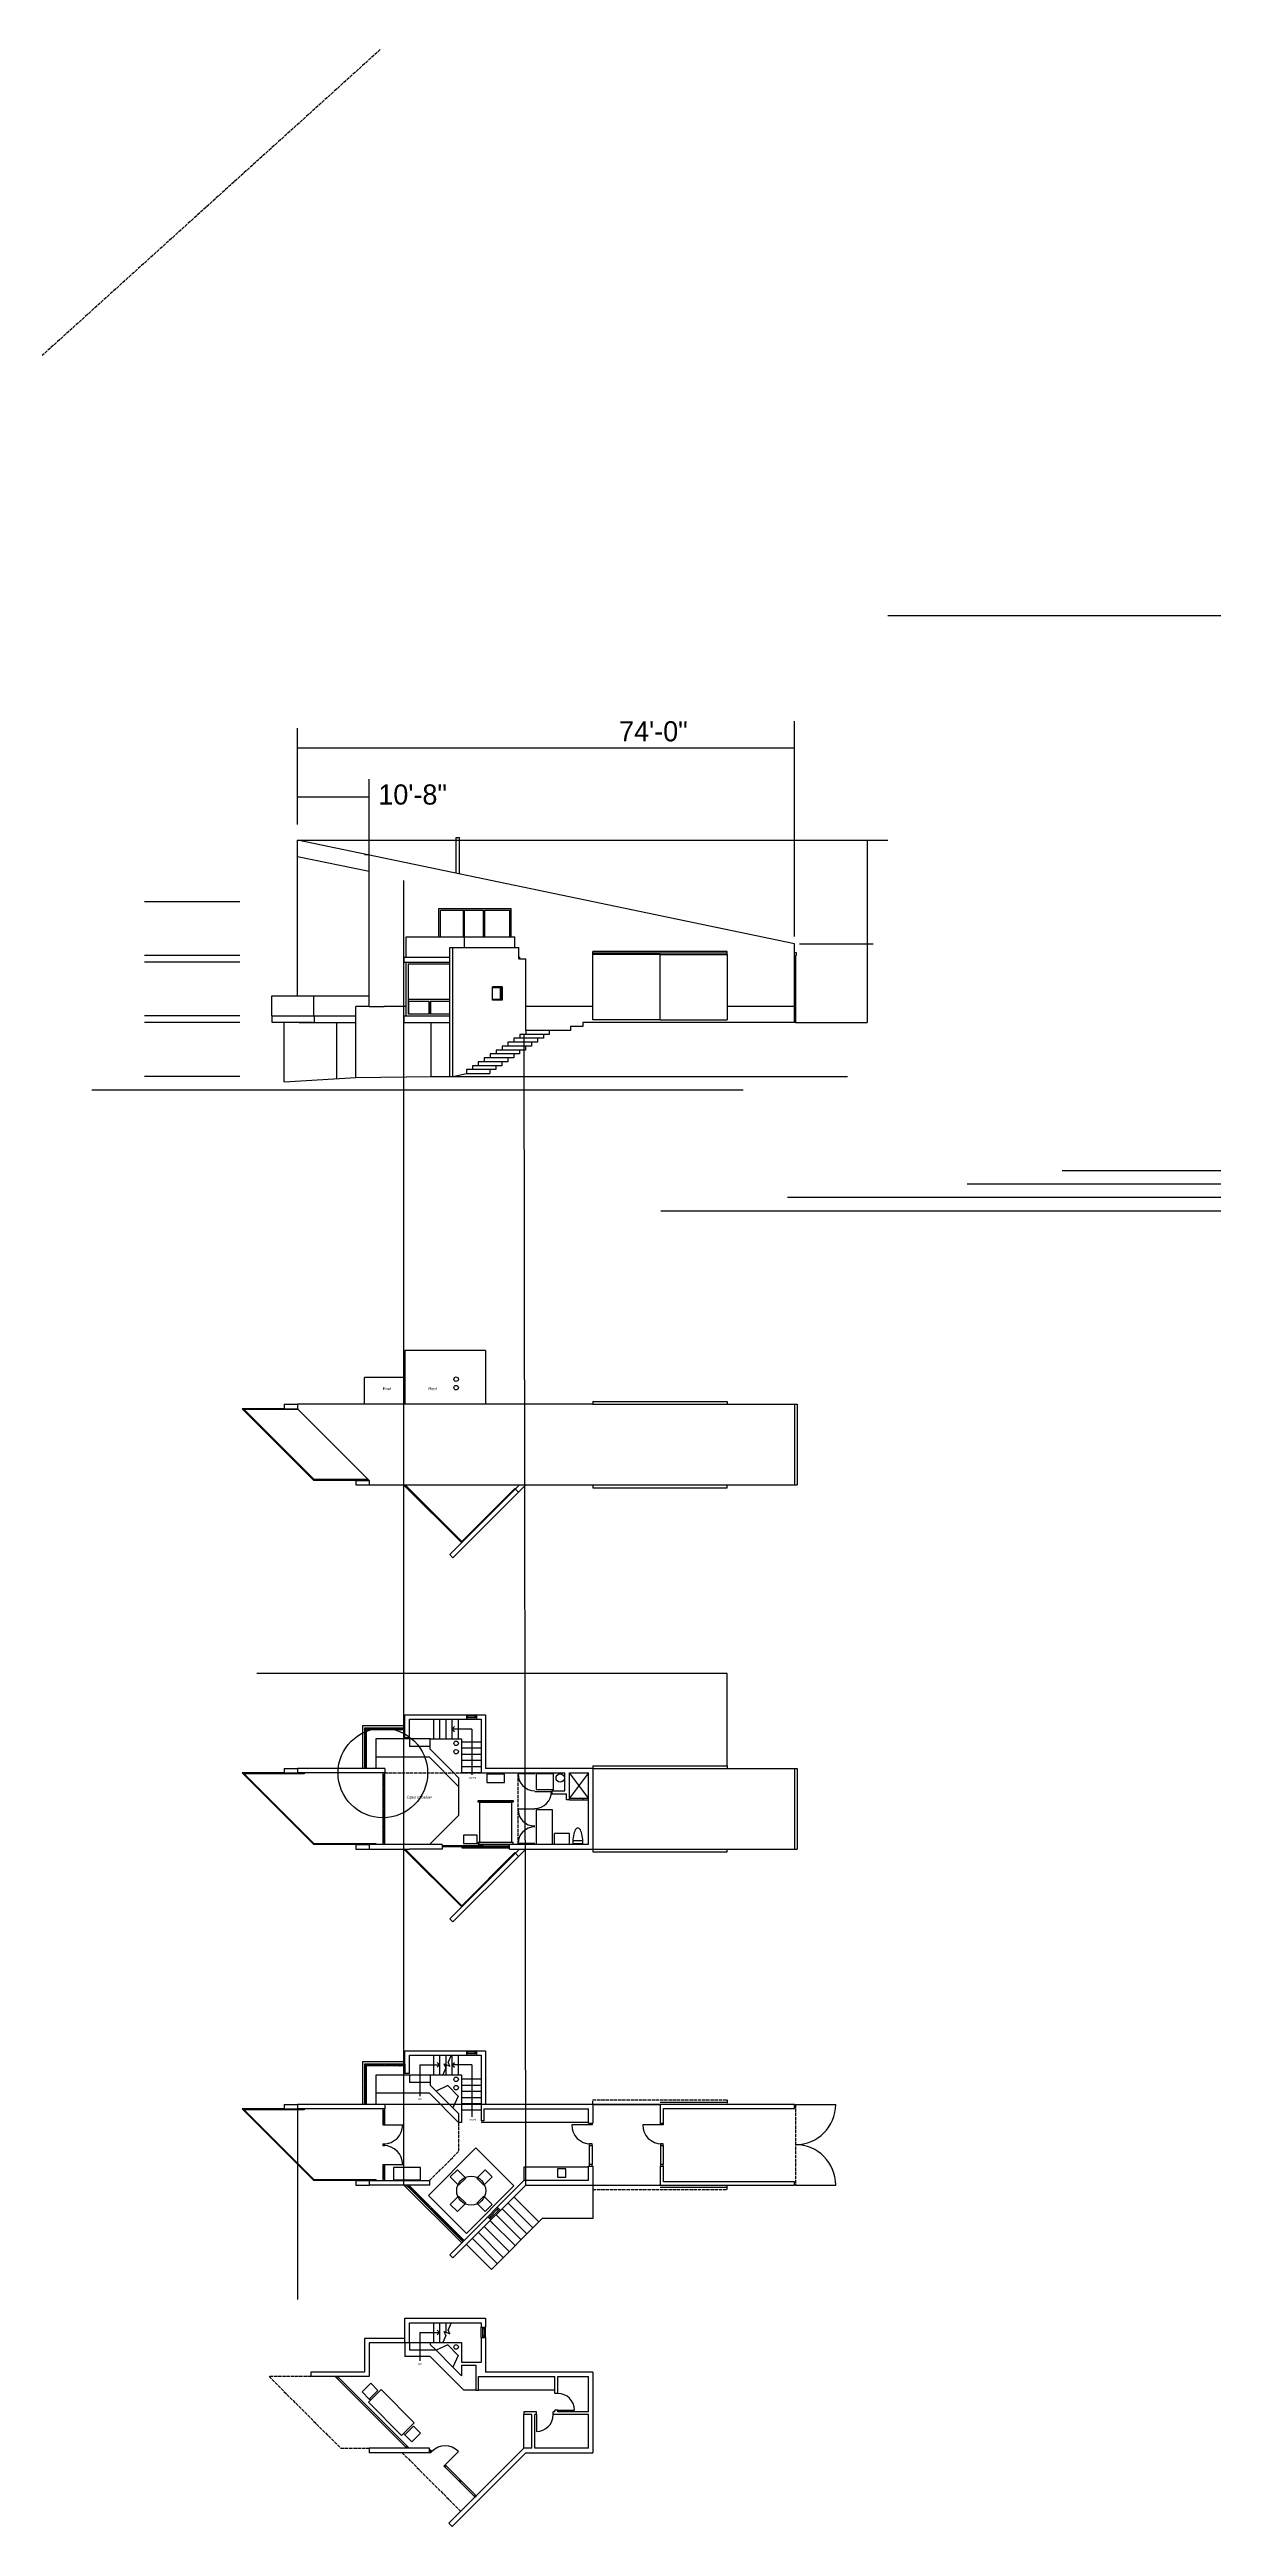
# Model space of a CAD drawing. Header units: inches. Extents: x -30960 to 5972, y 141 to 7569.
# Drawn here: x -4681 to -2601, y 1095 to 5519 of the extents above; entities that cross this region are included whole.
import ezdxf

# ---------------------------------------------------------------- set-up
doc = ezdxf.new("R2010")
doc.units = ezdxf.units.IN
doc.header["$LTSCALE"] = 0.5
doc.header["$MEASUREMENT"] = 0
doc.linetypes.add('ACAD_ISO02W100', pattern=[15, 12, -3])
doc.layers.get('0').update_dxf_attribs({"color": 253})
for name, color, linetype in [('A-doors', 254, 'Continuous'), ('A-Elev-North', 7, 'Continuous'), ('A-Elev-South', 7, 'Continuous'), ('A-fixtures', 140, 'Continuous'), ('A-furniture', 33, 'Continuous'), ('A-glazing', 252, 'Continuous'), ('A-millwork', 252, 'Continuous'), ('A-roof', 253, 'Continuous'), ('A-soffit', 251, 'ACAD_ISO02W100'), ('A-stairs', 252, 'Continuous'), ('A-text', 254, 'Continuous'), ('A-walls', 7, 'Continuous'), ('construction', 160, 'Continuous')]:
    doc.layers.add(name, color=color, linetype=linetype)

msp = doc.modelspace()

# ---------------------------------------------------------------- linework, layer by layer
for p, q in [((-3590.2, 1849.2), (-3710.2, 1849.2)), ((-3710.2, 1849.2), (-3590.2, 1849.2)), ((-3710.2, 1705.2), (-3590.2, 1705.2))]:
    msp.add_line(p, q)
at = {"layer": 'A-doors'}
for p, q in [((-4085.7, 2441.3), (-4085.7, 2313.2)), ((-4085.7, 2438.3), (-4082.7, 2438.3)), ((-4082.7, 2441.3), (-4082.7, 2313.2)), ((-4085.7, 2415.7), (-4082.7, 2415.7)), ((-4085.7, 2412.7), (-4082.7, 2412.7)), ((-3783.6, 2409.2), (-3783.6, 2404.2)), ((-4085.7, 2378.7), (-4082.7, 2378.7)), ((-4085.7, 2375.7), (-4082.7, 2375.7)), ((-4085.7, 2341.7), (-4082.7, 2341.7)), ((-4085.7, 2338.7), (-4082.7, 2338.7)), ((-4082.7, 2316.2), (-4085.7, 2316.2)), ((-4085.7, 1841.3), (-4085.7, 1812.7)), ((-4085.7, 1838.3), (-4082.7, 1838.3)), ((-4085.7, 1815.7), (-4082.7, 1815.7)), ((-4082.7, 1841.3), (-4082.7, 1812.7)), ((-3716.7, 1812.7), (-3716.7, 1815.7)), ((-3716.7, 1815.7), (-3711.7, 1815.7)), ((-3711.7, 1815.7), (-3711.7, 1812.7)), ((-3590.2, 1853.2), (-3470.2, 1853.2)), ((-3589.7, 1812.7), (-3589.7, 1815.7)), ((-3589.7, 1815.7), (-3584.7, 1815.7)), ((-3584.7, 1815.7), (-3584.7, 1812.7)), ((-3348.2, 1849.2), (-3276.2, 1849.2)), ((-4085.7, 1812.7), (-4082.7, 1812.7)), ((-4085.7, 1778.7), (-4082.7, 1778.7)), ((-4085.7, 1778.7), (-4085.7, 1775.7)), ((-4085.7, 1775.7), (-4082.7, 1775.7)), ((-4082.7, 1778.7), (-4082.7, 1775.7)), ((-3714.2, 1812.7), (-3748.2, 1812.7)), ((-3711.7, 1812.7), (-3716.7, 1812.7)), ((-3716.7, 1778.7), (-3716.7, 1775.7)), ((-3711.7, 1778.7), (-3716.7, 1778.7)), ((-3716.7, 1775.7), (-3711.7, 1775.7)), ((-3711.7, 1775.7), (-3711.7, 1778.7)), ((-3587.2, 1812.7), (-3621.2, 1812.7)), ((-3584.7, 1812.7), (-3589.7, 1812.7)), ((-3589.7, 1778.7), (-3589.7, 1775.7)), ((-3584.7, 1778.7), (-3589.7, 1778.7)), ((-3589.7, 1775.7), (-3584.7, 1775.7)), ((-3589.7, 1775.7), (-3589.7, 1741.7)), ((-3584.7, 1775.7), (-3584.7, 1778.7)), ((-3584.7, 1775.7), (-3584.7, 1741.7)), ((-4085.7, 1741.7), (-4082.7, 1741.7)), ((-4085.7, 1741.7), (-4085.7, 1713.2)), ((-4085.7, 1738.7), (-4082.7, 1738.7)), ((-4082.7, 1741.7), (-4082.7, 1713.2)), ((-3716.7, 1741.7), (-3716.7, 1738.7)), ((-3711.7, 1741.7), (-3716.7, 1741.7)), ((-3716.7, 1738.7), (-3711.7, 1738.7)), ((-3711.7, 1738.7), (-3711.7, 1741.7)), ((-3589.7, 1741.7), (-3589.7, 1738.7)), ((-3584.7, 1741.7), (-3589.7, 1741.7)), ((-3589.7, 1738.7), (-3584.7, 1738.7)), ((-3584.7, 1738.7), (-3584.7, 1741.7)), ((-4082.7, 1716.2), (-4085.7, 1716.2)), ((-3590.2, 1701.2), (-3470.2, 1701.2)), ((-3348.2, 1705.2), (-3276.2, 1705.2)), ((-3811.2, 1295.2), (-3811.2, 1265.2)), ((-3773.2, 1303.2), (-3743.2, 1303.2)), ((-3974.2, 1205.3), (-3950.2, 1229.4))]:
    msp.add_line(p, q, dxfattribs=at)
for centre, radius, start, end in [((-3348.2, 1849.2), 72, 270, 0), ((-3714.2, 1812.7), 34, 180, 270), ((-3587.2, 1812.7), 34, 180, 270), ((-3348.2, 1705.2), 72, 0, 90), ((-3773.2, 1303.2), 30, 0, 90), ((-3811.2, 1295.2), 30, 270, 0), ((-3974.3, 1205.3), 34, 45, 135)]:
    msp.add_arc(centre, radius, start, end, dxfattribs=at)
at = {"layer": 'A-Elev-North'}
for p, q in [((-3350.2, 3922.2), (-4238.2, 4107.4, -38092)), ((-4046.2, 1921.2), (-4046.2, 1904.2)), ((-4118.2, 1886.7), (-4115.2, 1886.7)), ((-4118.2, 1883.7), (-4115.2, 1883.7))]:
    msp.add_line(p, q, dxfattribs=at)
at = {"layer": 'A-Elev-North', "color": 252}
for p, q in [((-4040.1, 3796.3), (-4040.1, 3886.3)), ((-4003.1, 3796.3, -14653.9), (-4003.1, 3819.3, -14784.3)), ((-4000.9, 3796.3, -14641.9), (-4000.9, 3819.3, -14772.3)), ((-4083.7, 1921.2), (-4083.7, 1918.2)), ((-4080.7, 1921.2), (-4080.7, 1918.2))]:
    msp.add_line(p, q, dxfattribs=at)
at = {"layer": 'A-Elev-North', "color": 251}
for p, q in [((-4039.1, 3796.3), (-4039.1, 3819.3)), ((-3999.9, 3796.3, -14641.9), (-3999.9, 3819.3, -14641.9))]:
    msp.add_line(p, q, dxfattribs=at)
at = {"layer": 'A-Elev-North', "color": 253}
for p, q in [((-4122.2, 2525.2), (-4122.2, 2449.2)), ((-4046.2, 2525.2), (-4122.2, 2525.2)), ((-4098.2, 2502.2), (-4098.2, 2449.2)), ((-4038.2, 2501.2), (-4038.2, 2488.2)), ((-4001.1, 2488.2), (-4038.2, 2488.2)), ((-4046.2, 1925.2), (-4122.2, 1925.2)), ((-4122.2, 1925.2), (-4122.2, 1849.2)), ((-4001.1, 1901.2), (-4098.2, 1901.2)), ((-4098.2, 1901.2), (-4098.2, 1849.2)), ((-4038.2, 1901.2), (-4038.2, 1888.2)), ((-4001.1, 1888.2), (-4038.2, 1888.2)), ((-4046.2, 1423.2), (-4046.2, 1399.2)), ((-4001.1, 1423.2), (-4038.2, 1423.2)), ((-4038.2, 1423.2), (-4038.2, 1410.2)), ((-3990.6, 1410.2), (-4038.2, 1410.2))]:
    msp.add_line(p, q, dxfattribs=at)
at = {"layer": 'A-Elev-North', "color": 254}
for p, q in [((-4043.7, 1705.2), (-4040.1, 1701.7)), ((-4038, 1703.8), (-4039.4, 1705.2)), ((-4003.1, 1664.6), (-4000.9, 1662.5)), ((-3998.8, 1664.6), (-4000.9, 1666.7)), ((-4000.9, 1662.5), (-3999.9, 1663.5))]:
    msp.add_line(p, q, dxfattribs=at)
at = {"layer": 'A-Elev-North', "color": 7}
for p, q in [((-3960.6, 1622.2), (-3958.5, 1620)), ((-3958.5, 1624.3), (-3956.4, 1622.2)), ((-3944.7, 1606.3), (-3942.6, 1604.1)), ((-3942.6, 1608.4), (-3940.5, 1606.3))]:
    msp.add_line(p, q, dxfattribs=at)
at = {"layer": 'A-Elev-South', "color": 252}
for p, q in [((-4238.2, 3829.3, -5147.6), (-4238.2, 4107.4, -5147.6)), ((-3985.5, 3985.3, -15442.7), (-3856.5, 3985.3, -15442.7)), ((-3985.5, 3934.3, -15442.7), (-3985.5, 3985.3, -15442.7)), ((-3982.5, 3982.3, -15442.7), (-3939.5, 3982.3, 753.3)), ((-3982.5, 3934.3, -15442.7), (-3982.5, 3982.3, -15442.7)), ((-3941.5, 3934.3), (-3941.5, 3982.3)), ((-3939.5, 3982.3), (-3905.5, 3982.3)), ((-3939.5, 3934.3), (-3939.5, 3982.3)), ((-3905.5, 3934.3), (-3905.5, 3982.3)), ((-3903.5, 3982.3), (-3858.5, 3982.3, -15442.7)), ((-3903.5, 3934.3), (-3903.5, 3982.3)), ((-3858.5, 3934.3), (-3858.5, 3982.3)), ((-3856.5, 3934.3), (-3856.5, 3985.3)), ((-3350.2, 3906.3), (-3347.2, 3906.3)), ((-3350.2, 3901.3), (-3347.2, 3901.3)), ((-3348.2, 3901.3), (-3348.2, 3781.3, -5147.6)), ((-3347.2, 3906.3), (-3347.2, 3901.3)), ((-3966, 3822.3, 15442.7), (-4040.1, 3822.3)), ((-4003.1, 3819.3), (-4040.1, 3819.3)), ((-3966, 3819.3, 800.8), (-4000.9, 3819.3, -14641.9)), ((-3875.2, 3843.7, 152.4), (-3889.4, 3843.7, 2316.2)), ((-3875.2, 3822.8, 152.4), (-3889.4, 3822.8, 2316.2)), ((-3875.2, 3822.8, -257.6), (-3875.2, 3843.7, -257.6)), ((-4003.1, 3796.3), (-4040.1, 3796.3)), ((-3966, 3796.3, 800.8), (-4000.9, 3796.3, -14641.9)), ((-4605.9, 3661.3, -5147.6), (-3441.9, 3661.3, -5147.6)), ((-4262.2, 3099.6), (-4238.2, 3099.6)), ((-4262.2, 3091.6), (-4238.2, 3091.6)), ((-4134.2, 2963.6), (-4110.2, 2963.6)), ((-4134.2, 2955.6), (-4110.2, 2955.6)), ((-4262.2, 2449.2), (-4238.2, 2449.2)), ((-4262.2, 2441.2), (-4238.2, 2441.2)), ((-4134.2, 2313.2), (-4110.2, 2313.2)), ((-4134.2, 2305.2), (-4110.2, 2305.2))]:
    msp.add_line(p, q, dxfattribs=at)
at = {"layer": 'A-Elev-South', "color": 253}
for p, q in [((-4110.2, 4050.9), (-4238.2, 4077.4)), ((-4110.2, 3810.3), (-4110.2, 4080.8)), ((-4048, 3898.3, -15442.7), (-3966, 3898.3)), ((-4043.7, 3934.3, -15442.7), (-3983.2, 3934.3, -15442.7)), ((-3983.2, 3934.3), (-3850, 3934.3)), ((-3966, 3915.3), (-3842.4, 3915.3)), ((-3966, 3685.3), (-3966, 3915.3)), ((-3960.3, 3685.3, 15442.7), (-3960.3, 3915.3, 15442.7)), ((-3939.6, 3915.3), (-3939.6, 3934.3)), ((-3850, 3915.3), (-3850, 3934.3)), ((-3842.4, 3895.3, 15442.7), (-3842.4, 3915.3, 15442.7)), ((-3842.4, 3898.3), (-3840.8, 3898.3)), ((-3842.4, 3895.3), (-3830.2, 3895.3)), ((-3840.8, 3895.3), (-3840.8, 3898.3)), ((-3710.2, 3906.2, 5147.6), (-3710.2, 3908.2, 5147.6)), ((-3710.2, 3906.2, 5147.6), (-3470.2, 3906.2, 5147.6)), ((-3710.2, 3903.2, 5147.6), (-3710.2, 3906.2, 5147.6)), ((-3710.2, 3903.2, 5147.6), (-3710.2, 3903.2, 5147.6)), ((-3590.2, 3903.2, 5147.6), (-3470.2, 3903.2, 5147.6)), ((-3470.2, 3903.2, 5147.6), (-3470.2, 3908.2, 5147.6)), ((-3470.2, 3903.2, 5147.6), (-3470.2, 3786.3)), ((-3470.2, 3903.2, 5147.6), (-3470.2, 3903.2, 5147.6)), ((-4048, 3889.3, -15442.7), (-3966, 3889.3)), ((-4214.2, 3829.3), (-4110.2, 3829.3)), ((-4134.2, 3683.3), (-4134.2, 3810.3)), ((-4110.2, 3810.3, -5147.6), (-4083.2, 3810.3, -5147.6)), ((-4043.7, 3810.3), (-4084, 3810.3)), ((-3872.5, 3845.3), (-3889.4, 3845.3)), ((-3889.4, 3821.3, 2573.8), (-3889.4, 3845.3, 2573.8)), ((-3872.5, 3821.3), (-3889.4, 3821.3)), ((-3872.5, 3845.3), (-3872.5, 3821.3)), ((-3710.2, 3810.3), (-3830.2, 3810.3, -5147.6)), ((-3350.2, 3810.3, -4941.7), (-3470.2, 3810.3)), ((-4284.2, 3793.3), (-4134.2, 3793.3)), ((-4235.2, 3781.3), (-4134.2, 3781.3)), ((-4048, 3793.3), (-3966, 3793.3, 15442.7)), ((-4048, 3781.3), (-3966, 3781.3, 15442.7)), ((-3798.8, 3760.3), (-3840.8, 3760.3)), ((-3788.2, 3767.3), (-3830.2, 3767.3)), ((-3590.2, 3786.3, 5147.6), (-3470.2, 3786.3)), ((-3862.4, 3718.3), (-3904.4, 3718.3)), ((-3851.8, 3725.3), (-3893.8, 3725.3)), ((-3841.2, 3732.3), (-3883.2, 3732.3)), ((-3830.6, 3739.3), (-3872.6, 3739.3)), ((-3820, 3746.3), (-3862, 3746.3)), ((-3809.4, 3753.3), (-3851.4, 3753.3)), ((-3894.3, 3697.3), (-3936.3, 3697.3)), ((-3883.7, 3704.3), (-3925.7, 3704.3)), ((-3873.1, 3711.3), (-3915.1, 3711.3)), ((-3908.5, 2307.5), (-3942.5, 2307.5)), ((-4262.2, 1849.2), (-4238.2, 1849.2)), ((-4262.2, 1841.2), (-4238.2, 1841.2)), ((-4134.2, 1713.2), (-4110.2, 1713.2)), ((-4134.2, 1705.2), (-4110.2, 1705.2)), ((-4110.2, 1713.2), (-4002.2, 1713.2)), ((-3851.4, 1684), (-3806.9, 1639.5)), ((-3710.2, 1705.2), (-3710.2, 1645.2)), ((-3893.8, 1641.6), (-3849.3, 1597)), ((-3801.1, 1645.2), (-3891.7, 1554.6)), ((-3883.2, 1652.2), (-3838.7, 1607.6)), ((-3872.6, 1662.8), (-3828.1, 1618.3)), ((-3862, 1673.4), (-3817.5, 1628.9)), ((-3710.2, 1645.2), (-3801.1, 1645.2)), ((-3936.3, 1599.2), (-3891.7, 1554.6)), ((-3925.7, 1609.8), (-3881.1, 1565.2)), ((-3915, 1620.4), (-3870.5, 1575.8)), ((-3904.4, 1631), (-3859.9, 1586.4))]:
    msp.add_line(p, q, dxfattribs=at)
at = {"layer": 'A-Elev-South', "color": 7}
for p, q in [((-3954.7, 4112.1), (-3948.7, 4112.1)), ((-3954.7, 4048.6), (-3954.7, 4112.1)), ((-3948.7, 4047.3), (-3948.7, 4112.1)), ((-4284.2, 3829.3), (-4187.2, 3829.3)), ((-4284.2, 3829.3), (-4211.2, 3829.3)), ((-4284.2, 3793.3), (-4284.2, 3829.3)), ((-4283.2, 3781.3, 5147.6), (-4283.2, 3793.3)), ((-4211.2, 3781.3), (-4283.2, 3781.3, 5147.6)), ((-4262.2, 3675.3, -5147.6), (-4262.2, 3781.3, -5147.6)), ((-3798.8, 3760.3), (-3798.8, 3753.3)), ((-3788.2, 3760.3), (-3798.8, 3760.3)), ((-3750.2, 3767.3, -5147.6), (-3788.2, 3767.3)), ((-3788.2, 3767.3), (-3788.2, 3760.3)), ((-3750.2, 3774.3, -5147.6), (-3750.2, 3767.3, -5147.6)), ((-3743.2, 3774.3, -5147.6), (-3750.2, 3774.3, -5147.6)), ((-3728.2, 3774.3, -5147.6), (-3743.2, 3774.3, -5147.6)), ((-3728.2, 3781.3, -5147.6), (-3728.2, 3774.3, -5147.6)), ((-3862.4, 3718.3), (-3862.4, 3711.3)), ((-3851.8, 3718.3), (-3862.4, 3718.3)), ((-3851.8, 3725.3), (-3851.8, 3718.3)), ((-3841.2, 3725.3), (-3851.8, 3725.3)), ((-3841.2, 3732.3), (-3841.2, 3725.3)), ((-3830.6, 3732.3), (-3841.2, 3732.3)), ((-3830.6, 3739.3), (-3830.6, 3732.3)), ((-3820, 3739.3), (-3830.6, 3739.3)), ((-3820, 3746.3), (-3820, 3739.3)), ((-3809.4, 3746.3), (-3820, 3746.3)), ((-3809.4, 3753.3), (-3809.4, 3746.3)), ((-3798.8, 3753.3), (-3809.4, 3753.3)), ((-3999.2, 3685.3, -5147.6), (-3960.3, 3685.3, 20590.3)), ((-3999.2, 3685.3, -5147.6), (-3999.2, 3685.3, -5147.6)), ((-3960.3, 3685.3, 25737.8), (-3936.3, 3690.3)), ((-3936.3, 3690.3), (-3894.3, 3690.3)), ((-3894.3, 3697.3), (-3894.3, 3690.3)), ((-3883.7, 3697.3), (-3894.3, 3697.3)), ((-3883.7, 3704.3), (-3883.7, 3697.3)), ((-3873.1, 3704.3), (-3883.7, 3704.3)), ((-3873.1, 3711.3), (-3873.1, 3704.3)), ((-3862.4, 3711.3), (-3873.1, 3711.3)), ((-4110.2, 2305.2), (-4038.2, 2305.2)), ((-3960.3, 1575.1), (-3892.4, 1643)), ((-3966, 1580.8), (-3960.3, 1575.1))]:
    msp.add_line(p, q, dxfattribs=at)
at = {"layer": 'A-Elev-South', "color": 2, "ltscale": 0.1}
for p, q in [((-4341.1, 3997.3, -15442.7), (-4511.6, 3997.3, -15442.7)), ((-4341.1, 3997.3, -15442.7), (-4511.6, 3997.3, -15442.7)), ((-4341.1, 3901.3, -15442.7), (-4511.6, 3901.3, -15442.7)), ((-4341.1, 3889.3, -15442.7), (-4511.6, 3889.3, -15442.7)), ((-4341.1, 3793.3, -15442.7), (-4511.6, 3793.3, -15442.7)), ((-4341.1, 3781.3, -15442.7), (-4511.6, 3781.3, -15442.7)), ((-4341.1, 3685.3, -15442.7), (-4511.6, 3685.3, -15442.7))]:
    msp.add_line(p, q, dxfattribs=at)
at = {"layer": 'A-Elev-South'}
for p, q in [((-4048, 3898.3, -15442.7), (-4048, 3889.3, -15442.7)), ((-3710.2, 3786.3, 5147.6), (-3710.2, 3903.2, 5147.6)), ((-3590.2, 3903.2, 5147.6), (-3710.2, 3903.2, 5147.6)), ((-3590.2, 3786.3, 5147.6), (-3590.2, 3903.2, 5147.6)), ((-3350.2, 3786.3), (-3350.2, 3922.2)), ((-3350.2, 3781.3), (-3350.2, 3894.3)), ((-4110.2, 3810.3), (-4134.2, 3810.3)), ((-4110.2, 3810.3), (-4126.2, 3810.3)), ((-4048, 3793.3), (-4048, 3781.3)), ((-3348.2, 3781.3, -5147.6), (-3728.2, 3781.3, -5147.6)), ((-3590.2, 3786.3), (-3710.2, 3786.3)), ((-4262.2, 3675.3, -5147.6), (-4134.2, 3683.3)), ((-4134.2, 3683.3), (-3999.2, 3685.3, -5147.6))]:
    msp.add_line(p, q, dxfattribs=at)
at = {"layer": 'A-Elev-South', "color": 251}
for p, q in [((-4043.7, 3898.3), (-4043.7, 3934.3)), ((-3830.2, 3810.3, -15442.7), (-3830.2, 3895.3)), ((-3470.2, 3908.2, 5147.6), (-3710.2, 3908.2, 5147.6)), ((-4043.7, 3793.3), (-4043.7, 3889.3)), ((-4208.9, 3793.3), (-4208.9, 3829.3)), ((-3874.2, 3821.3, -257.6), (-3874.2, 3845.3, -257.6)), ((-3830.2, 3767.3), (-3830.2, 3810.3, -5147.6)), ((-4207.9, 3781.3, 5147.6), (-4207.9, 3793.3, 5147.6)), ((-4168.1, 3681.1), (-4168.1, 3781.3)), ((-3999.2, 3685.3, -5746.9), (-3999.2, 3781.3, -4328)), ((-3840.8, 3760.3), (-3840.8, 3753.3)), ((-3830.2, 3767.3), (-3830.2, 3760.3)), ((-3904.4, 3718.3), (-3904.4, 3711.3)), ((-3893.8, 3725.3), (-3893.8, 3718.3)), ((-3883.2, 3732.3), (-3883.2, 3725.3)), ((-3872.6, 3739.3), (-3872.6, 3732.3)), ((-3862, 3746.3), (-3862, 3739.3)), ((-3851.4, 3753.3), (-3851.4, 3746.3)), ((-3936.3, 3697.3), (-3936.3, 3690.3)), ((-3925.7, 3704.3), (-3925.7, 3697.3)), ((-3915.1, 3711.3), (-3915.1, 3704.3)), ((-3908.5, 2311), (-3859.5, 2311)), ((-3906.5, 2311), (-3859.5, 2311))]:
    msp.add_line(p, q, dxfattribs=at)
at = {"layer": 'A-Elev-South', "color": 250}
for p, q in [((-3873.5, 3821.3), (-3873.5, 3845.3)), ((-3908.5, 2311), (-3942.5, 2311))]:
    msp.add_line(p, q, dxfattribs=at)
at = {"layer": 'A-Elev-South', "color": 126}
for p, q in [((-3960.3, 3685.3, 20590.3), (-3255.2, 3685.3, -5147.6)), ((-2871.7, 3517.3, -5147.6), (-1200.3, 3517.3, -5147.6)), ((-3362.6, 3469.3, -5147.6), (-1645.4, 3469.3, -5147.6)), ((-3041.6, 3493.3, -5147.6), (-1366.4, 3493.3, -5147.6)), ((-3589.1, 3445.3, -5147.6), (-2061, 3445.3, -5147.6))]:
    msp.add_line(p, q, dxfattribs=at)
at = {"layer": 'A-fixtures'}
for p, q in [((-3718.2, 2441.2), (-3752.2, 2396.2)), ((-3718.2, 2396.2), (-3752.2, 2441.2)), ((-3752.2, 2396.2), (-3718.2, 2396.2)), ((-3752.2, 2393.2), (-3718.2, 2393.2)), ((-3728.2, 2396.2), (-3728.2, 2393.2)), ((-3746.2, 2315.2), (-3728.2, 2315.2)), ((-3746.2, 2315.2), (-3728.2, 2315.2)), ((-3728.3, 2320.2), (-3746.1, 2320.2))]:
    msp.add_line(p, q, dxfattribs=at)
msp.add_lwpolyline([(-3811.4, 2439.5), (-3811.4, 2411.5), (-3780.4, 2411.5), (-3780.4, 2439.5), (-3811.4, 2439.5)], dxfattribs=at)
msp.add_circle((-3768.7, 2432.2), 7.5, dxfattribs=at)
msp.add_ellipse((-3737.2, 2315.2), major_axis=(0, -28), ratio=0.321429, start_param=1.570796, end_param=4.712389, dxfattribs=at)
at = {"layer": 'A-furniture'}
for points in [[(-3900, 2439.2), (-3900, 2424.2), (-3868, 2424.2), (-3868, 2439.2), (-3900, 2439.2)], [(-3915.5, 2314.2), (-3852.5, 2314.2), (-3852.5, 2317.2), (-3915.5, 2317.2), (-3915.5, 2314.2), (-3915.5, 2317.2), (-3912.5, 2317.2), (-3912.5, 2389.2), (-3915.5, 2389.2), (-3915.5, 2389.2), (-3915.5, 2392.2), (-3852.5, 2392.2), (-3852.5, 2389.2), (-3855.5, 2389.2), (-3912.5, 2389.2), (-3855.5, 2389.2), (-3855.5, 2317.2)], [(-3941.3, 2315.2), (-3917.3, 2315.2), (-3917.3, 2330.2), (-3941.3, 2330.2), (-3941.3, 2315.2)], [(-4066.4, 1736.5), (-4066.4, 1714.5), (-4018.4, 1714.5), (-4018.4, 1736.5), (-4066.4, 1736.5)], [(-3937.6, 1717.8), (-3952.4, 1732.7), (-3965.2, 1720), (-3950.3, 1705.1), (-3937.6, 1717.8)], [(-3905.1, 1705.1), (-3890.2, 1720), (-3903, 1732.7), (-3917.8, 1717.8), (-3905.1, 1705.1)], [(-3937.6, 1672.6), (-3952.4, 1657.7), (-3965.2, 1670.5), (-3950.3, 1685.3), (-3937.6, 1672.6)], [(-3905.1, 1685.3), (-3890.2, 1670.5), (-3903, 1657.7), (-3917.8, 1672.6), (-3905.1, 1685.3)], [(-4033.7, 1246.6), (-4018.1, 1262.2), (-4030.9, 1274.9), (-4046.4, 1259.3), (-4033.7, 1246.6), (-4046.4, 1259.3), (-4048.6, 1261.4), (-4052.1, 1257.9), (-4029.5, 1280.5), (-4088.9, 1339.9), (-4111.5, 1317.3), (-4052.1, 1257.9), (-4111.5, 1317.3), (-4107.9, 1320.8), (-4110.1, 1323), (-4094.5, 1338.5), (-4107.2, 1351.3), (-4122.8, 1335.7), (-4110.1, 1323)]]:
    msp.add_lwpolyline(points, dxfattribs=at)
msp.add_lwpolyline([(-4004.1, 1686.7), (-3936.2, 1618.8), (-3851.3, 1703.7), (-3919.2, 1771.6)], close=True, dxfattribs=at)
msp.add_circle((-3927.7, 1695.2), 26, dxfattribs=at)
at = {"layer": 'A-glazing'}
for p, q in [((-4040.1, 3886.3, -25737.8), (-3966, 3886.3, -9644.1)), ((-3944.8, 2852.3), (-4048, 2955.5)), ((-3918.2, 2542.7), (-3936.2, 2542.7)), ((-3918.2, 2539.7), (-3936.2, 2539.7)), ((-3934.2, 2539.7), (-3934.2, 2542.7)), ((-3920.2, 2539.7), (-3920.2, 2542.7)), ((-4118.2, 2521.2), (-4118.2, 2518.2)), ((-4046.2, 2521.2), (-4118.2, 2521.2)), ((-4118.2, 2518.2), (-4118.2, 2449.2)), ((-4118.2, 2518.2), (-4115.2, 2518.2)), ((-4116.7, 2452.2), (-4116.7, 2518.2)), ((-4115.2, 2518.2), (-4115.2, 2521.2)), ((-4115.2, 2519.7), (-4049.2, 2519.7)), ((-4115.2, 2518.2), (-4115.2, 2449.2)), ((-4046.2, 2518.2), (-4115.2, 2518.2)), ((-4054.2, 2521.2), (-4056.2, 2521.2)), ((-4056.2, 2518.2), (-4054.2, 2518.2)), ((-4049.2, 2521.2), (-4049.2, 2518.2)), ((-4118.2, 2452.2), (-4115.2, 2452.2)), ((-3944.8, 2202), (-4048, 2305.2)), ((-3979.5, 2311), (-3979.5, 2309.2)), ((-3977.5, 2311), (-3977.5, 2309.2)), ((-3944.5, 2311), (-3944.5, 2307.5)), ((-3944.5, 2307.5), (-3859.5, 2307.5)), ((-3942.5, 2311), (-3942.5, 2307.5)), ((-3908.5, 2311), (-3908.5, 2307.5)), ((-3908.5, 2307.5), (-3859.5, 2307.5)), ((-3906.5, 2311), (-3906.5, 2307.5)), ((-3861.5, 2311), (-3861.5, 2307.5)), ((-4046.2, 1921.2), (-4118.2, 1921.2)), ((-4118.2, 1921.2), (-4118.2, 1918.2)), ((-4118.2, 1918.2), (-4115.2, 1918.2)), ((-4118.2, 1918.2), (-4118.2, 1849.2)), ((-4116.7, 1886.7), (-4116.7, 1918.2)), ((-4115.2, 1918.2), (-4115.2, 1921.2)), ((-4115.2, 1919.7), (-4083.7, 1919.7)), ((-4046.2, 1918.2), (-4115.2, 1918.2)), ((-4115.2, 1918.2), (-4115.2, 1849.2)), ((-4080.7, 1919.7), (-4049.2, 1919.7)), ((-4054.2, 1921.2), (-4056.2, 1921.2)), ((-4056.2, 1918.2), (-4054.2, 1918.2)), ((-4049.2, 1921.2), (-4049.2, 1918.2)), ((-3918.2, 1942.7), (-3936.2, 1942.7)), ((-3918.2, 1939.7), (-3936.2, 1939.7)), ((-3934.2, 1939.7), (-3934.2, 1942.7)), ((-3920.2, 1939.7), (-3920.2, 1942.7)), ((-4116.7, 1852.2), (-4116.7, 1883.7)), ((-4118.2, 1852.2), (-4115.2, 1852.2)), ((-3716.7, 1775.7), (-3716.7, 1741.7)), ((-3711.7, 1775.7), (-3711.7, 1741.7)), ((-3944.8, 1602), (-4048, 1705.2)), ((-4003.1, 1664.6), (-4040.1, 1701.7)), ((-4002, 1665.7), (-4039.1, 1702.7)), ((-4000.9, 1666.7), (-4038, 1703.8)), ((-3960.6, 1622.2), (-4000.9, 1662.5)), ((-3959.6, 1623.2), (-3999.9, 1663.5)), ((-3958.5, 1624.3), (-3998.8, 1664.6)), ((-3896.3, 1646.9), (-3879.4, 1663.8)), ((-3892.1, 1646.9), (-3894.2, 1649)), ((-3888.9, 1636.6), (-3891, 1638.8)), ((-3879.4, 1659.6), (-3881.5, 1661.7)), ((-3944.7, 1606.3), (-3958.5, 1620)), ((-3943.7, 1607.3), (-3957.4, 1621.1)), ((-3942.6, 1608.4), (-3956.4, 1622.2)), ((-3907.7, 1451.2), (-3907.7, 1433.2)), ((-3904.7, 1449.2), (-3907.7, 1449.2)), ((-3904.7, 1435.2), (-3907.7, 1435.2)), ((-3904.7, 1451.2), (-3904.7, 1433.2)), ((-4043.1, 1235.2), (-4171.1, 1363.2)), ((-4165.4, 1361.8), (-4167.6, 1359.7)), ((-4038.9, 1235.2), (-4166.9, 1363.2)), ((-4044.5, 1236.6), (-4042.4, 1238.7)), ((-3998.3, 1229.3), (-4002.2, 1233.2)), ((-4000.4, 1227.2), (-4002.2, 1227.2)), ((-3999.7, 1230.7), (-4001.8, 1228.6)), ((-4001.8, 1228.6), (-4000.4, 1227.2)), ((-3998.3, 1229.3), (-4000.4, 1227.2)), ((-3974.3, 1205.3), (-3976.4, 1203.2)), ((-3976.4, 1203.2), (-3975, 1201.7)), ((-3972.9, 1203.9), (-3975, 1201.7)), ((-3975, 1201.8), (-3920.9, 1147.8)), ((-3974.2, 1205.4), (-3918.8, 1150)), ((-3947.2, 1178.4), (-3949.3, 1176.2)), ((-3945.8, 1177), (-3947.9, 1174.8)), ((-3920.2, 1151.3), (-3922.3, 1149.2)), ((-3922.3, 1149.2), (-3920.9, 1147.8)), ((-3918.8, 1149.9), (-3920.9, 1147.8))]:
    msp.add_line(p, q, dxfattribs=at)
at = {"layer": 'A-glazing', "color": 254}
for p, q in [((-4040.1, 1701.7), (-4038, 1703.8)), ((-4003.1, 1664.6), (-4000.9, 1666.7)), ((-4000.9, 1662.5), (-3998.8, 1664.6)), ((-3960.6, 1622.2), (-3958.5, 1624.3)), ((-3958.5, 1620), (-3956.4, 1622.2)), ((-3944.7, 1606.3), (-3942.6, 1608.4))]:
    msp.add_line(p, q, dxfattribs=at)
at = {"layer": 'A-glazing', "color": 253}
for p, q in [((-3898.1, 1648.6), (-3881.1, 1665.6)), ((-3894.2, 1644.7), (-3877.2, 1661.7)), ((-3892.4, 1643), (-3875.5, 1660))]:
    msp.add_line(p, q, dxfattribs=at)
at = {"layer": 'A-millwork', "color": 251}
for p, q in [((-4208.9, 2963.6), (-4336.9, 3091.6)), ((-4262.2, 3091.6), (-4336.9, 3091.6)), ((-4208.3, 2965.1), (-4333.3, 3090.1)), ((-4236.7, 3090.1), (-4333.3, 3090.1)), ((-4111.7, 2965.1), (-4208.3, 2965.1)), ((-4134.2, 2963.6), (-4208.9, 2963.6)), ((-4208.9, 2313.2), (-4336.9, 2441.2)), ((-4262.2, 2441.2), (-4336.9, 2441.2)), ((-4208.3, 2314.7), (-4333.3, 2439.7)), ((-4226.2, 2439.7), (-4333.3, 2439.7)), ((-4226.2, 2441.2), (-4226.2, 2439.7)), ((-4134.2, 2313.2), (-4208.9, 2313.2)), ((-4097.7, 2314.7), (-4208.3, 2314.7)), ((-4097.7, 2314.7), (-4097.7, 2313.2))]:
    msp.add_line(p, q, dxfattribs=at)
at = {"layer": 'A-millwork'}
for p, q in [((-3944.7, 2854.5), (-4045.8, 2955.6)), ((-3849.8, 2949.4), (-3944.7, 2854.5)), ((-3814.1, 2439.5), (-3844.1, 2439.5)), ((-3814.1, 2408), (-3784.1, 2408)), ((-3814.1, 2376.5), (-3844.1, 2376.5)), ((-3809.4, 2376.2), (-3810.9, 2376.2)), ((-3810.9, 2313.2), (-3810.9, 2376.2)), ((-3809.4, 2376.2), (-3782.9, 2376.2)), ((-3782.9, 2376.2), (-3782.9, 2313.2)), ((-3944.7, 2204.1), (-4045.8, 2305.2)), ((-3942.5, 2311), (-3979.5, 2311)), ((-3908.5, 2309.2), (-3979.5, 2309.2)), ((-3942.5, 2311), (-3943.5, 2311)), ((-3908.5, 2309.2), (-3943.5, 2309.2)), ((-3906.5, 2311), (-3908.5, 2311)), ((-3861.5, 2309.2), (-3906.5, 2309.2)), ((-3861.5, 2309.2), (-3906.5, 2309.2)), ((-3814.1, 2315), (-3844.1, 2315)), ((-3778.6, 2313.2), (-3778.6, 2333.2)), ((-3752.2, 2333.2), (-3778.6, 2333.2)), ((-3752.2, 2313.2), (-3752.2, 2333.2)), ((-3849.8, 2299), (-3944.7, 2204.1)), ((-4208.9, 1713.2), (-4336.9, 1841.2)), ((-4262.2, 1841.2), (-4336.9, 1841.2)), ((-4208.3, 1714.7), (-4333.3, 1839.7)), ((-4226.2, 1839.7), (-4333.3, 1839.7)), ((-4226.2, 1841.2), (-4226.2, 1839.7)), ((-3718.2, 1817.2), (-3910.2, 1817.2)), ((-3718.2, 1737.2), (-3833.5, 1737.2)), ((-3833.5, 1737.2), (-3833.5, 1713.2)), ((-3758.5, 1734.2), (-3773.5, 1734.2)), ((-3773.5, 1734.2), (-3773.5, 1719.2)), ((-3758.5, 1719.2), (-3758.5, 1734.2)), ((-4134.2, 1713.2), (-4208.9, 1713.2)), ((-4097.7, 1714.7), (-4208.3, 1714.7)), ((-4097.7, 1714.7), (-4097.7, 1713.2)), ((-3773.5, 1719.2), (-3758.5, 1719.2)), ((-3778.2, 1339.2), (-3914.6, 1339.2)), ((-3833.5, 1235.2), (-3833.5, 1295.2))]:
    msp.add_line(p, q, dxfattribs=at)
for centre, start, end in [((-3814.1, 2439.5), 180, 270), ((-3814.1, 2408), 270, 0), ((-3814.1, 2376.5), 180, 270), ((-3814.1, 2315), 90, 180)]:
    msp.add_arc(centre, 30, start, end, dxfattribs=at)
at = {"layer": 'A-roof', "color": 253}
for p, q in [((-3902.2, 3195.6), (-4046.2, 3195.6)), ((-4046.2, 3195.6), (-4046.2, 3099.6)), ((-3902.2, 3195.6), (-3902.2, 3099.6)), ((-4046.2, 3147.6), (-4118.2, 3147.6)), ((-4118.2, 3099.6), (-4118.2, 3147.6))]:
    msp.add_line(p, q, dxfattribs=at)
at = {"layer": 'A-roof'}
for p, q in [((-3710.2, 3104.6), (-3470.2, 3104.6)), ((-3710.2, 3104.6), (-3710.2, 3099.6)), ((-3710.2, 3099.6), (-3350.2, 3099.6)), ((-3470.2, 3104.6), (-3470.2, 3099.6)), ((-3350.2, 3099.6), (-3350.2, 2955.6)), ((-3350.2, 3099.6), (-3345.2, 3099.6)), ((-3345.2, 3099.6), (-3345.2, 2955.6)), ((-3710.2, 2955.6), (-3350.2, 2955.6)), ((-3710.2, 2955.6), (-3710.2, 2950.6)), ((-3710.2, 2950.6), (-3470.2, 2950.6)), ((-3470.2, 2950.6), (-3470.2, 2955.6)), ((-3350.2, 2955.6), (-3345.2, 2955.6)), ((-3710.2, 2454.2), (-3470.2, 2454.2)), ((-3710.2, 2454.2), (-3710.2, 2449.2)), ((-3710.2, 2449.2), (-3350.2, 2449.2)), ((-3470.2, 2454.2), (-3470.2, 2449.2)), ((-3350.2, 2449.2), (-3350.2, 2305.2)), ((-3350.2, 2449.2), (-3345.2, 2449.2)), ((-3345.2, 2449.2), (-3345.2, 2305.2)), ((-3710.2, 2305.2), (-3350.2, 2305.2)), ((-3710.2, 2305.2), (-3710.2, 2300.2)), ((-3470.2, 2300.2), (-3470.2, 2305.2)), ((-3350.2, 2305.2), (-3345.2, 2305.2)), ((-3710.2, 2300.2), (-3470.2, 2300.2))]:
    msp.add_line(p, q, dxfattribs=at)
at = {"layer": 'A-soffit'}
for p, q in [((-4090.2, 5519.2), (-5286.2, 4437.8)), ((-4082.2, 2441.3), (-3910.2, 2441.3)), ((-3844.1, 2313.2), (-3844.1, 2441.2)), ((-3950.2, 1817.2), (-3950.2, 1765.2)), ((-3710.2, 1857.2), (-3470.2, 1857.2)), ((-3710.2, 1849.2), (-3710.2, 1857.2)), ((-3470.2, 1857.2), (-3470.2, 1849.2)), ((-3348.2, 1849.2), (-3348.2, 1705.2)), ((-4002.2, 1713.2), (-3950.2, 1765.2)), ((-3710.2, 1705.2), (-3710.2, 1697.2)), ((-3710.2, 1697.2), (-3470.2, 1697.2)), ((-3470.2, 1697.2), (-3470.2, 1705.2)), ((-4288.9, 1363.2), (-4160.9, 1235.2)), ((-4214.2, 1363.2), (-4288.9, 1363.2)), ((-4160.9, 1235.2), (-4110.2, 1235.2)), ((-4051.2, 1227.2), (-3946.4, 1122.4))]:
    msp.add_line(p, q, dxfattribs=at)
at = {"layer": 'A-stairs'}
for p, q in [((-3995.2, 2537.2), (-3995.2, 2502.2)), ((-3984.2, 2537.2), (-3984.2, 2502.2)), ((-3973.2, 2537.2), (-3973.2, 2502.2)), ((-3962.2, 2537.2), (-3962.2, 2502.2)), ((-3951.2, 2537.2), (-3951.2, 2502.2)), ((-4001.1, 2502.2), (-4098.2, 2502.2)), ((-3910.2, 2496.2), (-3945.2, 2496.2)), ((-3910.2, 2485.2), (-3945.2, 2485.2)), ((-4002.2, 2469.2), (-4098.2, 2469.2)), ((-3950.2, 2417.2), (-4002.2, 2469.2)), ((-3910.2, 2474.2), (-3945.2, 2474.2)), ((-3910.2, 2463.2), (-3945.2, 2463.2)), ((-3910.2, 2452.2), (-3945.2, 2452.2)), ((-3910.2, 2441.2), (-3945.2, 2441.2)), ((-3995.2, 1937.2), (-3995.2, 1902.2)), ((-3984.2, 1937.2), (-3984.2, 1902.2)), ((-3973, 1914.6), (-3978.2, 1902.2)), ((-3976, 1921.8), (-3965.8, 1917.6)), ((-3973, 1914.6), (-3976, 1921.8)), ((-3973.2, 1937.2), (-3973.2, 1902.2)), ((-3963.7, 1937.2), (-3968.8, 1924.8)), ((-3965.8, 1917.6), (-3968.8, 1924.8)), ((-3962.2, 1937.2), (-3962.2, 1902.2)), ((-3951.2, 1937.2), (-3951.2, 1902.2)), ((-4002.2, 1869.2), (-4098.2, 1869.2)), ((-3950.2, 1817.2), (-4002.2, 1869.2)), ((-3910.2, 1894.2), (-3945.2, 1894.2)), ((-3910.2, 1883.2), (-3945.2, 1883.2)), ((-3910.2, 1872.2), (-3945.2, 1872.2)), ((-3910.2, 1861.2), (-3945.2, 1861.2)), ((-3910.2, 1850.2), (-3945.2, 1850.2)), ((-3910.2, 1839.2), (-3945.2, 1839.2)), ((-3995.2, 1459.2), (-3995.2, 1424.2)), ((-3984.2, 1459.2), (-3984.2, 1424.2)), ((-3973, 1436.6), (-3978.2, 1424.2)), ((-3976, 1443.8), (-3965.8, 1439.6)), ((-3973, 1436.6), (-3976, 1443.8)), ((-3973.2, 1459.2), (-3973.2, 1442.6)), ((-3963.7, 1459.2), (-3968.8, 1446.8)), ((-3965.8, 1439.6), (-3968.8, 1446.8)), ((-4001.1, 1399.2), (-4046.2, 1399.2)), ((-4001.1, 1399.2), (-3941.1, 1339.2)), ((-3919.6, 1339.2), (-3941.1, 1339.2))]:
    msp.add_line(p, q, dxfattribs=at)
at = {"layer": 'A-text'}
for p, q in [((-3962.2, 2519.7), (-3957.9, 2524)), ((-3926.7, 2519.7), (-3962.2, 2519.7)), ((-3962.2, 2519.7), (-3957.9, 2515.5)), ((-3926.7, 2519.7), (-3926.7, 2438.1)), ((-4019.7, 1919.7), (-3984.2, 1919.7)), ((-4019.7, 1919.7), (-4019.7, 1864)), ((-3984.2, 1919.7), (-3988.4, 1924)), ((-3984.2, 1919.7), (-3988.4, 1915.5)), ((-3962.2, 1919.7), (-3957.9, 1924)), ((-3962.2, 1919.7), (-3957.9, 1915.5)), ((-3926.7, 1919.7), (-3962.2, 1919.7)), ((-3926.7, 1919.7), (-3926.7, 1827.1)), ((-4019.7, 1441.7), (-4019.7, 1391)), ((-4019.7, 1441.7), (-3984.2, 1441.7)), ((-3984.2, 1441.7), (-3988.4, 1445.9)), ((-3984.2, 1441.7), (-3988.4, 1437.5))]:
    msp.add_line(p, q, dxfattribs=at)
at = {"layer": 'A-walls', "color": 252}
for p, q in [((-4262.2, 3099.6), (-4262.2, 3091.6)), ((-4134.2, 2963.6), (-4134.2, 2955.6)), ((-4262.2, 2449.2), (-4262.2, 2441.2)), ((-4084.2, 2438.3), (-4084.2, 2415.7)), ((-4084.2, 2412.7), (-4084.2, 2378.7)), ((-4084.2, 2375.7), (-4084.2, 2341.7)), ((-4134.2, 2313.2), (-4134.2, 2305.2)), ((-4084.2, 2338.7), (-4084.2, 2316.2)), ((-4084.2, 1838.3), (-4084.2, 1815.7)), ((-4084.2, 1812.7), (-4050.2, 1812.7)), ((-4084.2, 1741.7), (-4050.2, 1741.7)), ((-4084.2, 1738.7), (-4084.2, 1716.2))]:
    msp.add_line(p, q, dxfattribs=at)
at = {"layer": 'A-walls'}
for p, q in [((-4238.2, 3099.6), (-4238.2, 3091.6)), ((-3710.2, 3099.6), (-4238.2, 3099.6)), ((-4110.2, 2963.6), (-4238.2, 3091.6)), ((-4110.2, 2963.6), (-4110.2, 2955.6)), ((-4110.2, 2955.6), (-3710.2, 2955.6)), ((-4046.2, 2504.2), (-4046.2, 2545.2)), ((-4046.2, 2545.2), (-3936.2, 2545.2)), ((-4038.2, 2537.2), (-3936.2, 2537.2)), ((-4038.2, 2504.2), (-4038.2, 2537.2)), ((-3936.2, 2545.2), (-3936.2, 2537.2)), ((-3918.2, 2545.2), (-3902.2, 2545.2)), ((-3918.2, 2545.2), (-3918.2, 2537.2)), ((-3918.2, 2537.2), (-3910.2, 2537.2)), ((-3910.2, 2537.2), (-3910.2, 2441.2)), ((-3902.2, 2545.2), (-3902.2, 2449.2)), ((-4038.2, 2504.2), (-4046.2, 2504.2)), ((-4001.1, 2502.2), (-3945.2, 2502.2)), ((-4001.1, 2483.7), (-4001.1, 2502.2)), ((-3990.6, 2473.2), (-4001.1, 2483.7)), ((-3945.2, 2502.2), (-3945.2, 2441.2)), ((-4082.2, 2449.2), (-4238.2, 2449.2)), ((-4238.2, 2449.2), (-4238.2, 2441.2)), ((-4082.2, 2441.2), (-4238.2, 2441.2)), ((-4082.2, 2449.2), (-4082.2, 2441.2)), ((-3990.6, 2473.2), (-3960.7, 2443.2)), ((-3950.2, 2432.8), (-3960.7, 2443.2)), ((-3910.2, 2441.2), (-3760.2, 2441.2)), ((-3710.2, 2449.2), (-3902.2, 2449.2)), ((-3760.2, 2409.2), (-3760.2, 2441.2)), ((-3752.2, 2393.2), (-3752.2, 2441.2)), ((-3752.2, 2441.2), (-3718.2, 2441.2)), ((-3718.2, 2313.2), (-3718.2, 2441.2)), ((-3710.2, 2449.2), (-3710.2, 2305.2)), ((-3950.2, 2432.8), (-3950.2, 2365.2)), ((-3783.6, 2409.2), (-3760.2, 2409.2)), ((-3783.6, 2404.2), (-3757.2, 2404.2)), ((-3757.2, 2393.2), (-3757.2, 2404.2)), ((-3752.2, 2393.2), (-3757.2, 2393.2)), ((-3950.2, 2365.2), (-4002.2, 2313.2)), ((-3979.5, 2313.2), (-4110.2, 2313.2)), ((-4110.2, 2313.2), (-4110.2, 2305.2)), ((-3979.5, 2305.2), (-4038.2, 2305.2)), ((-3979.5, 2313.2), (-3979.5, 2305.2)), ((-3718.2, 2313.2), (-3859.5, 2313.2)), ((-3859.5, 2305.2), (-3859.5, 2313.2)), ((-3859.5, 2305.2), (-3710.2, 2305.2)), ((-4046.2, 1904.2), (-4046.2, 1945.2)), ((-4046.2, 1945.2), (-3936.2, 1945.2)), ((-4038.2, 1904.2), (-4046.2, 1904.2)), ((-4038.2, 1904.2), (-4038.2, 1937.2)), ((-4038.2, 1937.2), (-3936.2, 1937.2)), ((-4001.1, 1902.2), (-4001.1, 1883.7)), ((-4001.1, 1902.2), (-3945.2, 1902.2)), ((-3945.2, 1902.2), (-3945.2, 1817.2)), ((-3936.2, 1945.2), (-3936.2, 1937.2)), ((-3918.2, 1945.2), (-3902.2, 1945.2)), ((-3918.2, 1945.2), (-3918.2, 1937.2)), ((-3918.2, 1937.2), (-3910.2, 1937.2)), ((-3910.2, 1937.2), (-3910.2, 1820.2)), ((-3902.2, 1945.2), (-3902.2, 1849.2)), ((-3990.6, 1873.2), (-4001.1, 1883.7)), ((-3990.6, 1873.2), (-3960.7, 1843.2)), ((-3969.7, 1882.8), (-3990.5, 1873.1)), ((-3951, 1864), (-3969.7, 1882.8)), ((-3951, 1864), (-3960.7, 1843.2)), ((-4082.2, 1849.2), (-4238.2, 1849.2)), ((-4238.2, 1849.2), (-4238.2, 1841.2)), ((-4082.2, 1841.2), (-4238.2, 1841.2)), ((-4082.2, 1849.2), (-4082.2, 1841.2)), ((-3950.2, 1832.8), (-3960.7, 1843.2)), ((-3950.2, 1832.8), (-3950.2, 1817.2)), ((-3945.2, 1817.2), (-3950.2, 1817.2)), ((-3905.2, 1820.2), (-3910.2, 1820.2)), ((-3905.2, 1841.2), (-3718.2, 1841.2)), ((-3905.2, 1841.2), (-3905.2, 1820.2)), ((-3710.2, 1849.2), (-3902.2, 1849.2)), ((-3718.2, 1815.7), (-3718.2, 1841.2)), ((-3718.2, 1815.7), (-3710.2, 1815.7)), ((-3710.2, 1849.2), (-3710.2, 1815.7)), ((-3350.2, 1849.2), (-3590.2, 1849.2)), ((-3590.2, 1849.2), (-3590.2, 1815.7)), ((-3590.2, 1815.7), (-3584.2, 1815.7)), ((-3584.2, 1842.2), (-3350.2, 1842.2)), ((-3584.2, 1815.7), (-3584.2, 1842.2)), ((-3350.2, 1849.2), (-3350.2, 1842.2)), ((-3350.2, 1842.2), (-3350.2, 1849.2)), ((-3718.2, 1713.2), (-3718.2, 1738.7)), ((-3718.2, 1738.7), (-3710.2, 1738.7)), ((-3710.2, 1738.7), (-3710.2, 1705.2)), ((-3590.2, 1738.7), (-3590.2, 1705.2)), ((-3590.2, 1738.7), (-3584.2, 1738.7)), ((-3584.2, 1711.2), (-3584.2, 1738.7)), ((-4110.2, 1713.2), (-4110.2, 1705.2)), ((-4002.2, 1705.2), (-4110.2, 1705.2)), ((-4002.2, 1713.2), (-4002.2, 1705.2)), ((-3881.1, 1665.6), (-3833.5, 1713.2)), ((-3841.5, 1693.9), (-3875.5, 1660)), ((-3830.2, 1705.2), (-3841.5, 1693.9)), ((-3718.2, 1713.2), (-3833.5, 1713.2)), ((-3830.2, 1705.2), (-3710.2, 1705.2)), ((-3590.2, 1705.2), (-3350.2, 1705.2)), ((-3350.2, 1711.2), (-3584.2, 1711.2)), ((-3350.2, 1705.2), (-3350.2, 1711.2)), ((-3966, 1580.8), (-3898.1, 1648.6)), ((-3892.4, 1643), (-3898.1, 1648.6)), ((-3875.5, 1660), (-3881.1, 1665.6)), ((-4046.2, 1467.2), (-3902.2, 1467.2)), ((-4046.2, 1423.2), (-4046.2, 1467.2)), ((-3902.2, 1467.2), (-3902.2, 1451.2)), ((-4046.2, 1431.2), (-4118.2, 1431.2)), ((-4118.2, 1431.2), (-4118.2, 1371.2)), ((-4038.2, 1423.2), (-4110.2, 1423.2)), ((-4110.2, 1423.2), (-4110.2, 1363.2)), ((-4038.2, 1459.2), (-3910.2, 1459.2)), ((-4038.2, 1423.2), (-4038.2, 1459.2)), ((-4001.1, 1424.2), (-3945.2, 1424.2)), ((-4001.1, 1424.2), (-4001.1, 1420.7)), ((-3990.6, 1410.2), (-4001.1, 1420.7)), ((-3969.7, 1419.8), (-3990.5, 1410.1)), ((-3951, 1401), (-3969.7, 1419.8)), ((-3945.2, 1424.2), (-3945.2, 1388.8)), ((-3910.2, 1459.2), (-3910.2, 1451.2)), ((-3910.2, 1451.2), (-3902.2, 1451.2)), ((-3910.2, 1433.2), (-3902.2, 1433.2)), ((-3910.2, 1433.2), (-3910.2, 1388.8)), ((-3902.2, 1433.2), (-3902.2, 1371.2)), ((-3990.6, 1410.2), (-3960.7, 1380.2)), ((-3951, 1401), (-3960.7, 1380.2)), ((-3945.2, 1364.8), (-3960.7, 1380.2)), ((-3945.2, 1388.8), (-3910.2, 1388.8)), ((-3945.2, 1383.8), (-3919.6, 1383.8)), ((-3945.2, 1383.8), (-3945.2, 1364.8)), ((-3919.6, 1383.8), (-3919.6, 1339.2)), ((-4118.2, 1371.2), (-4214.2, 1371.2)), ((-4214.2, 1371.2), (-4214.2, 1363.2)), ((-4110.2, 1363.2), (-4214.2, 1363.2)), ((-3919.6, 1339.2), (-3914.6, 1339.2)), ((-3914.6, 1363.2), (-3778.2, 1363.2)), ((-3914.6, 1339.2), (-3914.6, 1363.2)), ((-3710.2, 1371.2), (-3902.2, 1371.2)), ((-3778.2, 1333.2), (-3778.2, 1363.2)), ((-3773.2, 1333.2), (-3778.2, 1333.2)), ((-3773.2, 1363.2), (-3718.2, 1363.2)), ((-3773.2, 1333.2), (-3773.2, 1363.2)), ((-3718.2, 1300.2), (-3718.2, 1363.2)), ((-3710.2, 1371.2), (-3710.2, 1227.2)), ((-3811.2, 1300.2), (-3833.5, 1300.2)), ((-3833.5, 1300.2), (-3833.5, 1295.2)), ((-3819.2, 1295.2), (-3833.5, 1295.2)), ((-3819.2, 1235.2), (-3819.2, 1295.2)), ((-3814.2, 1235.2), (-3814.2, 1295.2)), ((-3811.2, 1295.2), (-3814.2, 1295.2)), ((-3811.2, 1295.2), (-3814.2, 1295.2)), ((-3811.2, 1295.2), (-3811.2, 1300.2)), ((-3778.2, 1300.2), (-3781.2, 1300.2)), ((-3781.2, 1295.2), (-3781.2, 1300.2)), ((-3778.2, 1300.2), (-3781.2, 1300.2)), ((-3718.2, 1295.2), (-3781.2, 1295.2)), ((-3778.2, 1300.2), (-3778.2, 1303.2)), ((-3773.2, 1303.2), (-3778.2, 1303.2)), ((-3773.2, 1300.2), (-3773.2, 1303.2)), ((-3718.2, 1300.2), (-3773.2, 1300.2)), ((-3718.2, 1235.2), (-3718.2, 1295.2)), ((-4002.2, 1235.2), (-4110.2, 1235.2)), ((-4110.2, 1235.2), (-4110.2, 1227.2)), ((-4002.2, 1227.2), (-4110.2, 1227.2)), ((-4002.2, 1227.2), (-4002.2, 1235.1)), ((-3967.6, 1101.1), (-3833.5, 1235.2)), ((-3830.2, 1227.2), (-3961.9, 1095.5)), ((-3819.2, 1235.2), (-3833.5, 1235.2)), ((-3830.2, 1227.2), (-3710.2, 1227.2)), ((-3718.2, 1235.2), (-3814.2, 1235.2)), ((-3961.9, 1095.5), (-3967.6, 1101.1))]:
    msp.add_line(p, q, dxfattribs=at)
at = {"layer": 'A-walls', "color": 253}
for p, q in [((-3966, 2831.1), (-3841.5, 2955.6)), ((-3848.8, 2948.3), (-3849.8, 2949.4)), ((-3936.2, 2545.2), (-3918.2, 2545.2)), ((-3936.2, 2537.2), (-3918.2, 2537.2)), ((-3966, 2180.8), (-3841.5, 2305.2)), ((-3848.8, 2298), (-3849.8, 2299)), ((-3936.2, 1945.2), (-3918.2, 1945.2)), ((-3936.2, 1937.2), (-3918.2, 1937.2)), ((-4262.2, 1849.2), (-4262.2, 1841.2)), ((-4134.2, 1713.2), (-4134.2, 1705.2)), ((-3910.2, 1433.2), (-3910.2, 1451.2)), ((-3902.2, 1433.2), (-3902.2, 1451.2))]:
    msp.add_line(p, q, dxfattribs=at)
at = {"layer": 'A-walls', "color": 254}
for p, q in [((-3847.4, 2938.4), (-3960.3, 2825.5)), ((-3843.1, 2942.7), (-3848.8, 2948.3)), ((-3830.2, 2955.6), (-3847.4, 2938.4)), ((-3960.3, 2825.5), (-3966, 2831.1)), ((-3830.2, 2305.2), (-3847.4, 2288.1)), ((-3847.4, 2288.1), (-3960.3, 2175.1)), ((-3843.1, 2292.3), (-3848.8, 2298)), ((-3960.3, 2175.1), (-3966, 2180.8))]:
    msp.add_line(p, q, dxfattribs=at)
at = {"layer": 'A-walls'}
for centre in [(-3954.7, 3144.4), (-3954.7, 3129.4), (-3954.7, 2494.1), (-3954.7, 2479.1), (-3954.7, 1894.1), (-3954.7, 1879.1), (-3954.7, 1416)]:
    msp.add_circle(centre, 4, dxfattribs=at)
at = {"layer": 'construction'}
for p, q in [((175.1, 4507.7), (-3183, 4507.7)), ((-4238.2, 4135.4, -5147.6), (-4238.2, 4307.1, -5147.6)), ((-3350.2, 3934.9), (-3350.2, 4319.8)), ((-3350.2, 4271.3), (-4238.2, 4271.3, -5147.6)), ((-4110.2, 4080.8), (-4110.2, 4216.1)), ((-4110.2, 4184.1), (-4238.2, 4184.1)), ((-4238.2, 4107.4, -38092), (-3182.9, 4107.4, -38092)), ((-4110.2, 4080.8), (-4118.2, 4080.8)), ((-3220.3, 4107.4, 16.2), (-3220.3, 3781.3, -5147.6)), ((-4048, 1705.2), (-4048, 4035.3)), ((-3340.8, 3922.2), (-3209.1, 3922.2)), ((-3830.2, 1705.2), (-3833.2, 3760.3, 5147.6)), ((-3348.2, 3781.3, -5147.6), (-3220.3, 3781.3, -5147.6)), ((-3470.2, 2619), (-4311, 2619)), ((-3470.2, 2454.2), (-3470.2, 2619)), ((-3350.2, 1849.2), (-4238.2, 1849.2)), ((-4238.2, 1849.2), (-4238.2, 1500.9))]:
    msp.add_line(p, q, dxfattribs=at)
msp.add_circle((-4085.7, 2441.2), 80, dxfattribs=at)
at = {"layer": 'construction', "color": 252}
for centre, start, end in [((-4084.2, 1812.7), 270, 0), ((-4084.2, 1741.7), 0, 90)]:
    msp.add_arc(centre, 34, start, end, dxfattribs=at)

# ---------------------------------------------------------------- texts
at = {"layer": 'A-soffit'}
for s, p in [('Roof', (-4085.7, 3124.9)), ('Roof', (-4004.2, 3124.9)), ('Open to below', (-4043.1, 2395.4))]:
    msp.add_text(s, height=5, dxfattribs=at).set_placement(p)
at = {"layer": 'A-text'}
for s, p in [('DOWN', (-3932.2, 2431)), ('UP', (-4022, 1856.9)), ('DOWN', (-3932.2, 1820)), ('UP', (-4022, 1383.8))]:
    msp.add_text(s, height=3, dxfattribs=at).set_placement(p)
at = {"layer": 'construction'}
for s, p in [('74\'-0"', (-3663.4, 4283.6)), ('10\'-8"', (-4093.7, 4170.7))]:
    msp.add_text(s, height=36, dxfattribs=at).set_placement(p)

doc.saveas('drawing.dxf')
